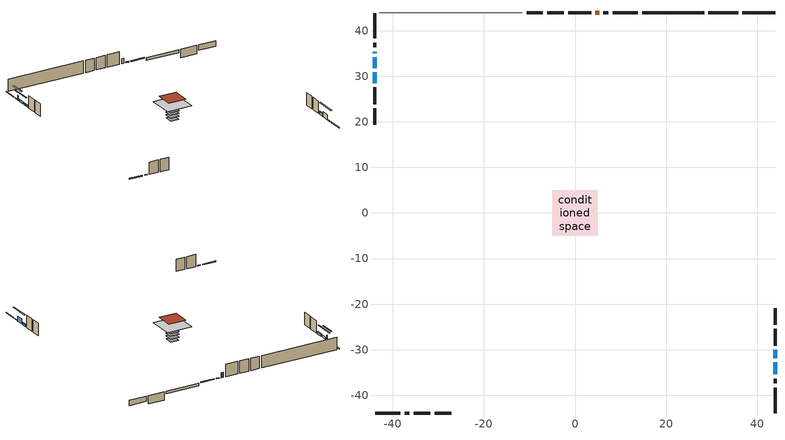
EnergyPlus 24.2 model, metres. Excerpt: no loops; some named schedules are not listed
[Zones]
conditioned space
 floor othersidecoefficients (Floor1 construction): -1.82,-1.82 -1.82,1.82 1.82,1.82 1.82,-1.82 z0.31
 floor adiabatic (Floor2 construction): -1.69,-1.69 -1.69,1.69 1.69,1.69 1.69,-1.69 z0.31
 floor adiabatic (AdiabaticFloorConstruction): -5.01,-5.01 -5.01,5.01 5.01,5.01 5.01,-5.01 z2.75
 floor foundation (Slab1 construction): -1.73,-1.73 -1.73,1.73 1.73,1.73 1.73,-1.73 z-1.83
 floor foundation (Slab1 construction 1): -1.66,-1.66 -1.66,1.66 1.66,1.66 1.66,-1.66 z-3.05
 floor foundation (Slab3 construction): -1.78,-1.61 -1.78,1.61 1.78,1.61 1.78,-1.61 z-0.76
 wall outside (RimJoist1 construction): 13.81,43.88 8.26,43.88 / -43.88,-43.88 -38.33,-43.88 / -43.88,43.88 -43.88,38.33 / 43.88,-43.88 43.88,-38.33 z0.31:0.61
 wall outside (RimJoist2 construction): 7.33,43.88 6.25,43.88 / -37.4,-43.88 -36.32,-43.88 / -43.88,37.4 -43.88,36.32 / 43.88,-37.4 43.88,-36.32 z0.31:0.61
 wall outside (AdiabaticWallConstruction 1): 5.32,43.88 4.46,43.88 z0.31:2.34
 wall outside (AdiabaticWallConstruction): -43.88,35.39 -43.88,35.08 z0.31:2.34; 43.88,-35.39 43.88,-32.74 z0.31:2.29; -43.88,34.15 -43.88,31.76 / 43.88,-31.82 43.88,-30.01 z0.31:1.17; -43.88,30.84 -43.88,28.5 z0.31:0.9
 wall outside (Wall2 construction): -2.42,43.88 -6.09,43.88 / -35.39,-43.88 -31.72,-43.88 / -43.88,27.57 -43.88,23.9 / 43.88,-29.08 43.88,-25.41 z0.31:5.19
 wall outside (Wall3 construction): -7.02,43.88 -10.61,43.88 / -30.79,-43.88 -27.2,-43.88 / -43.88,22.97 -43.88,19.39 / 43.88,-24.48 43.88,-20.9 z0.31:5.19
 wall foundation (FoundationWall1 construction): 43.88,43.88 36.72,43.88 z-1.83:0.3
 wall foundation (FoundationWall2 construction): 35.79,43.88 29.24,43.88 z-3.05:0.3
 wall foundation (FoundationWall3 construction): 28.31,43.88 14.74,43.88 z-0.76:0.31
 wall othersidecoefficients (Wall1 construction): 3.53,43.88 -1.49,43.88 z0.31:5.19
 wall adiabatic (Wall4 construction): -11.54,43.88 -42.95,43.88 z0.31:5.19
 window (WindowConstruction 4): -43.88,35.39 -43.88,35.08 z0.31:2.34
 window (WindowConstruction): 43.88,-35.39 43.88,-32.75 z0.31:2.29
 window (WindowConstruction 1): -43.88,34.15 -43.88,31.77 z0.31:1.17
 window (WindowConstruction 2): 43.88,-31.82 43.88,-30.01 z0.31:1.17
 window (WindowConstruction 3): -43.88,30.84 -43.88,28.5 z0.31:0.9
 door (Door): 5.32,43.88 4.46,43.88 z0.31:2.34
 ceiling adiabatic (AdiabaticFloorConstruction): 5.01,-5.01 5.01,5.01 -5.01,5.01 -5.01,-5.01 z2.75
 roof outside (Roof1 construction): -3.54,3.54 -3.54,-3.54 3.54,-3.54 3.54,3.54 z5.19
shading: -43.88,32.42 -43.88,38.05 -44.29,38.05 -44.29,32.42 z5; 43.88,-30.08 43.88,-38.05 44.29,-38.05 44.29,-30.08 z4.95; -43.88,29.1 -43.88,36.81 -44.29,36.81 -44.29,29.1 z3.83; 43.88,-29.81 43.88,-32.02 44.29,-32.02 44.29,-29.81 z1.37; -43.88,28.3 -43.88,31.04 -44.29,31.04 -44.29,28.3 z1.1
[Building]
Building 1: Terrain=Suburbs
[Site:Location]
Erieau AUT_ON: Latitude {deg}=42.25; Longitude {deg}=-81.9; Time Zone {hr}=-5; Elevation {m}=178; Keep Site Location Information=Yes
[Site:GroundTemperature:Shallow]
5.2292, 3.30147, 3.1471, 4.0619, 7.73432, 11.3896, 14.5586, 16.5661, 16.7366, 15.1039, 12.0157, 8.47254
[Site:WaterMainsTemperature]
Calculation Method=Schedule; Temperature Schedule=mains temperature schedule
[Material] Roughness=Rough; Thermal Absorptance=0.9
Name | Thickness {m} | Conductivity {W/m-K} | Density {kg/m3} | Specific Heat {J/kg-K} | Solar Absorptance | Visible Absorptance
asphalt or fiberglass shingles | 0.00635 | 0.162714 | 1121.4 | 1465.45 | 0.4 | 0.4
concrete 4.0 in. | 0.1016 | 1.803125 | 2242.8 | 837.4 | 0.7 | 0.7
concrete 8.0 in. | 0.2032 | 1.803125 | 2242.8 | 837.4 | 0.7 | 0.7
door material | 0.04445 | 0.053851 | 512.64 | 1214.23 | 0.7 | 0.7
exterior vertical ins | 0.00222645 | 0.029427 | 32.04 | 1214.23 | 0.7 | 0.7
exterior vertical ins 1 | 0.00216305 | 0.029427 | 32.04 | 1214.23 | 0.7 | 0.7
exterior vertical ins 2 | 0.00139922 | 0.029427 | 32.04 | 1214.23 | 0.7 | 0.7
floor covering | 0.0127 | 0.0433444 | 54.468 | 1339.84 | 0.6 | 0.6
floor covering 1 | 0.0127 | 9.015625 | 54.468 | 1339.84 | 0.6 | 0.6
floor rigid ins; wall rigid ins | 0.512978 | 0.029427 | 32.04 | 1214.23 | 0.7 | 0.7
floor stud and cavity | 0.1397 | 0.0798247 | 92.3553 | 1139.71 | 0.7 | 0.7
floor stud and cavity 1 | 0.0889 | 0.621767 | 50.32683 | 1063.81 | 0.7 | 0.7
floor stud and cavity 2 | 0.1397 | 1.75129 | 37.0049 | 1207.88 | 0.7 | 0.7
furniture material conditioned space 1 | 0.1524 | 0.115458 | 640.8 | 1214.23 | 0.6 | 0.6
gypsum board | 0.0127 | 0.160291 | 801 | 837.4 | 0.6 | 0.6
gypsum board 1 | 0.0127 | 0.160291 | 801 | 837.4 | 0.7 | 0.7
osb sheathing 0.5 in. | 0.0127 | 0.115458 | 512.64 | 1214.23 | 0.4 | 0.4
osb sheathing 0.5 in. 1 | 0.0127 | 0.115458 | 512.64 | 1214.23 | 0.7 | 0.7
osb sheathing 0.75 in. | 0.01905 | 0.115458 | 512.64 | 1214.23 | 0.7 | 0.7
osb sheathing 2.0 in. | 0.0508 | 0.115458 | 512.64 | 1214.23 | 0.7 | 0.7
rim joist stud and cavity | 0.0508 | 0.0451784 | 125.044 | 1163.47 | 0.6 | 0.6
rim joist stud and cavity 1 | 0.0508 | 0.103237 | 50.32683 | 1063.81 | 0.6 | 0.6
roof stud and cavity | 0.2032 | 0.165582 | 78.34581 | 1123.46 | 0.7 | 0.7
wall stud and cavity | 0.1397 | 0.0938311 | 139.0536 | 1170.24 | 0.7 | 0.7
wall stud and cavity 1 | 0.1397 | 0.0944506 | 139.0536 | 1170.24 | 0.7 | 0.7
wall stud and cavity 2 | 0.1397 | 0.0845334 | 139.0536 | 1170.24 | 0.7 | 0.7
wall stud and cavity 3 | 0.0889 | 0.380278 | 52.3479 | 1209.89 | 0.7 | 0.7
wall stud and cavity 4 | 0.0889 | 0.391764 | 83.0341 | 1211.67 | 0.7 | 0.7
wood siding | 0.0254 | 0.102417 | 544.68 | 1172.36 | 0.4 | 0.4
wood siding 1; wood siding 2; wood siding 3 | 0.0254 | 0.102417 | 544.68 | 1172.36 | 0.7 | 0.7
[WindowMaterial:SimpleGlazingSystem]
Name | U-Factor {W/m2-K} | Solar Heat Gain Coefficient
WindowMaterial | 2.95029 | 0.62
WindowMaterial 1 | 3.000823 | 0.53
WindowMaterial 2 | 2.97187 | 0.57
WindowMaterial 3 | 3.023535 | 0.49
WindowMaterial 4 | 3.06271 | 0.54
[Construction]
AdiabaticFloorConstruction: floor stud and cavity 2, floor rigid ins, osb sheathing 0.75 in., floor covering
AdiabaticWallConstruction: wood siding 2, wall rigid ins, wall stud and cavity 3, gypsum board
AdiabaticWallConstruction 1: wood siding 3, wall rigid ins, wall stud and cavity 3, gypsum board
Door: door material
Floor1 construction: floor stud and cavity, osb sheathing 0.75 in., floor covering
Floor2 construction: floor stud and cavity 1, floor covering 1
FoundationWall1 construction; FoundationWall3 construction: concrete 8.0 in., gypsum board 1
FoundationWall2 construction: concrete 8.0 in.
furniture construction conditioned space 1: furniture material conditioned space 1
PartitionWallConstruction: gypsum board, wall stud and cavity 4, gypsum board
RimJoist1 construction: wood siding 1, osb sheathing 2.0 in., rim joist stud and cavity
RimJoist2 construction: wood siding 1, rim joist stud and cavity 1
Roof1 construction: asphalt or fiberglass shingles, osb sheathing 0.75 in., roof stud and cavity, gypsum board
Slab1 construction; Slab1 construction 1; Slab3 construction: concrete 4.0 in.
Wall1 construction: osb sheathing 0.5 in., wall stud and cavity, gypsum board
Wall2 construction: wood siding, osb sheathing 0.5 in. 1, wall stud and cavity, gypsum board
Wall3 construction: wood siding, osb sheathing 0.5 in. 1, wall stud and cavity 1, gypsum board
Wall4 construction: osb sheathing 0.5 in., wall stud and cavity 2, gypsum board
WindowConstruction: WindowMaterial
WindowConstruction 1: WindowMaterial 1
WindowConstruction 2: WindowMaterial 2
WindowConstruction 3: WindowMaterial 3
WindowConstruction 4: WindowMaterial 4
[Zone]
conditioned space: Multiplier=1; Volume {m3}=394.5; Part of Total Floor Area=Yes
[Space]
conditioned space 1: Zone=conditioned space; Volume {m3}=394.5
[SurfaceProperty:OtherSideCoefficients]
other non-freezing space: Combined Convective/Radiative Film Coefficient {W/m2-K}=8.35; Constant Temperature Coefficient=1; External Dry-Bulb Temperature Coefficient=0; Ground Temperature Coefficient=0; Wind Speed Coefficient=0; Zone Air Temperature Coefficient=0; Constant Temperature Schedule=other non-freezing space; Previous Other Side Temperature Coefficient=0
[SurfaceProperty:ExposedFoundationPerimeter] Exposed Perimeter Calculation Method=TotalExposedPerimeter
Name | Total Exposed Perimeter {m}
Slab1 | 7.16301
Slab1 1 | 6.55299
Slab3 | 13.564
[InternalMass] Zone or ZoneList=conditioned space; Space or SpaceList=conditioned space 1
Name | Construction | Surface Area {m2}
furniture mass conditioned space 1 | furniture construction conditioned space 1 | 63.8163
partition wall mass | PartitionWallConstruction | 148.071
[Lights]
interior lighting: Zone or ZoneList or Space or SpaceList=conditioned space 1; Schedule=interior lighting schedule; Design Level Calculation Method=LightingLevel; Lighting Level {W}=343.2; Return Air Fraction=0; Fraction Radiant=0.6; Fraction Visible=0.2; Fraction Replaceable=1
[People]
occupants: Zone or ZoneList or Space or SpaceList=conditioned space 1; Number of People Schedule=occupants schedule; Number of People Calculation Method=People; Number of People=3; Fraction Radiant=0.314171; Sensible Heat Fraction=0.56303; Activity Level Schedule=occupants activity schedule; Carbon Dioxide Generation Rate {m3/s-W}=0; Enable ASHRAE 55 Comfort Warnings=No; Mean Radiant Temperature Calculation Type=EnclosureAveraged
[ElectricEquipment] Zone or ZoneList or Space or SpaceList=conditioned space 1; Design Level Calculation Method=EquipmentLevel
Name | Schedule | Design Level {W} | Fraction Latent | Fraction Radiant | Fraction Lost
clothes dryer | clothes dryer schedule | 140.772 | 0.015 | 0.081 | 0.85
clothes washer | clothes washer schedule | 32.1985 | 0.03 | 0.162 | 0.7
cooking range | cooking range schedule | 208.969 | 0.08 | 0.432 | 0.2
dishwasher | dishwasher schedule | 66.8632 | 0.3 | 0.18 | 0.4
fridge | fridge schedule | 72.9452 | 0 | 0.6 | 0
mech vent bath fan 0 | mech vent bath fan 0 schedule | 50.2 | 0 | 0 | 1
mech vent bath fan 1 | mech vent bath fan 1 schedule | 50.2 | 0 | 0 | 1
mech vent house fan | mech vent house fan schedule | 0 | 0 | 0 | 1
mech vent house fan cfis | mech vent house fan cfis schedule | 0 | 0 | 0 | 0
mech vent range fan 0 | mech vent range fan 0 schedule | 57 | 0 | 0 | 1
misc plug loads | misc plug loads schedule | 494.7 | 0.045 | 0.513 | 0.1
whole house fan | Always On Discrete | 0 | 0 | 0 | 1
[OtherEquipment] Zone or ZoneList or Space or SpaceList=conditioned space 1; Design Level Calculation Method=EquipmentLevel
Name | Fuel Type | Schedule | Design Level {W} | Fraction Latent | Fraction Radiant | Fraction Lost
clothes dryer 1 | Electricity | clothes dryer schedule | 0 | 0.015 | 0.081 | 0.85
cooking range 1 | Electricity | cooking range schedule | 0 | 0.08 | 0.432 | 0.2
general water use latent | None | general water use schedule | 59.3978 | 1 | 0 | 0
general water use sensible | None | general water use schedule | -58.539 | 0 | 0.6 | 0
mech vent house fan latent load | None | Always On Discrete | 0 | 1 | 0 | 0
mech vent house fan sensible load | None | Always On Discrete | 0 | 0 | 0 | 0
water heater energy adjustment1 | NaturalGas | Always On Discrete | 0.01 | 0 | 0 | 1
[ZoneInfiltration:DesignFlowRate] Zone or ZoneList or Space or SpaceList=conditioned space 1; Schedule=Always On Discrete; Design Flow Rate Calculation Method=Flow/Zone; Design Flow Rate {m3/s}=0
infil flow; natural vent flow; whole house fan flow
[Foundation:Kiva] Initial Indoor Air Temperature {C}=18; Wall Depth Below Slab {m}=0.2032; Custom Block Z Position 1 {m}=0
Name | Wall Height Above Grade {m} | Custom Block Material Name 1 | Custom Block Depth 1 {m} | Custom Block X Position 1 {m}
Foundation Kiva 1 | 0.300015 | exterior vertical ins | 2.13 | 0.2159
Foundation Kiva 2 | 0.299984 | exterior vertical ins 1 | 3.35 | 0.2032
Foundation Kiva 3 | 0.310012 | exterior vertical ins 2 | 1.07 | 0.2159
[Foundation:Kiva:Settings]
Soil Conductivity {W/m-K}=0.849921; Soil Density {kg/m3}=1842.3; Soil Specific Heat {J/kg-K}=418.7; Ground Solar Absorptivity=0.9; Ground Thermal Absorptivity=0.9; Ground Surface Roughness {m}=0.03; Far-Field Width {m}=40; Deep-Ground Boundary Condition=ZeroFlux; Deep-Ground Depth {m}=40; Minimum Cell Dimension {m}=0.2; Maximum Cell Growth Coefficient=3; Simulation Timestep=Timestep
[Exterior:Lights]
exterior lighting: Schedule=exterior lighting schedule; Design Level {W}=75.6
[Schedule:Constant]
Name | Hourly Value
other non-freezing space; fridge schedule | 0
occupants activity schedule | 117.228
mech vent house fan schedule; mech vent house fan cfis schedule; Always On Discrete | 1
[Schedule:Week:Daily]
interior lighting schedule Week Rule - Jan1-Jan27: interior lighting schedule day, interior lighting schedule day, interior lighting schedule day, interior lighting schedule day, interior lighting schedule day, interior lighting schedule day, interior lighting schedule day, interior lighting schedule default day, interior lighting schedule default day, interior lighting schedule default day, interior lighting schedule default day, interior lighting schedule default day
interior lighting schedule Week Rule - Jan28-Feb3: interior lighting schedule day, interior lighting schedule day, interior lighting schedule day, interior lighting schedule day, interior lighting schedule day 1, interior lighting schedule day 1, interior lighting schedule day 1, interior lighting schedule default day, interior lighting schedule default day, interior lighting schedule default day, interior lighting schedule default day, interior lighting schedule default day
interior lighting schedule Week Rule - Feb4-Feb24: interior lighting schedule day 1, interior lighting schedule day 1, interior lighting schedule day 1, interior lighting schedule day 1, interior lighting schedule day 1, interior lighting schedule day 1, interior lighting schedule day 1, interior lighting schedule default day, interior lighting schedule default day, interior lighting schedule default day, interior lighting schedule default day, interior lighting schedule default day
interior lighting schedule Week Rule - Feb25-Mar3: interior lighting schedule day 1, interior lighting schedule day 1, interior lighting schedule day 1, interior lighting schedule day 1, interior lighting schedule day 2, interior lighting schedule day 2, interior lighting schedule day 2, interior lighting schedule default day, interior lighting schedule default day, interior lighting schedule default day, interior lighting schedule default day, interior lighting schedule default day
interior lighting schedule Week Rule - Mar4-Mar31: interior lighting schedule day 2, interior lighting schedule day 2, interior lighting schedule day 2, interior lighting schedule day 2, interior lighting schedule day 2, interior lighting schedule day 2, interior lighting schedule day 2, interior lighting schedule default day, interior lighting schedule default day, interior lighting schedule default day, interior lighting schedule default day, interior lighting schedule default day
interior lighting schedule Week Rule - Apr1-Apr28: interior lighting schedule day 3, interior lighting schedule day 3, interior lighting schedule day 3, interior lighting schedule day 3, interior lighting schedule day 3, interior lighting schedule day 3, interior lighting schedule day 3, interior lighting schedule default day, interior lighting schedule default day, interior lighting schedule default day, interior lighting schedule default day, interior lighting schedule default day
interior lighting schedule Week Rule - Apr29-May5: interior lighting schedule day 3, interior lighting schedule day 3, interior lighting schedule day 4, interior lighting schedule day 4, interior lighting schedule day 4, interior lighting schedule day 4, interior lighting schedule day 4, interior lighting schedule default day, interior lighting schedule default day, interior lighting schedule default day, interior lighting schedule default day, interior lighting schedule default day
interior lighting schedule Week Rule - May6-May26: interior lighting schedule day 4, interior lighting schedule day 4, interior lighting schedule day 4, interior lighting schedule day 4, interior lighting schedule day 4, interior lighting schedule day 4, interior lighting schedule day 4, interior lighting schedule default day, interior lighting schedule default day, interior lighting schedule default day, interior lighting schedule default day, interior lighting schedule default day
interior lighting schedule Week Rule - May27-Jun2: interior lighting schedule day 4, interior lighting schedule day 4, interior lighting schedule day 4, interior lighting schedule day 4, interior lighting schedule day 4, interior lighting schedule day 5, interior lighting schedule day 5, interior lighting schedule default day, interior lighting schedule default day, interior lighting schedule default day, interior lighting schedule default day, interior lighting schedule default day
interior lighting schedule Week Rule - Jun3-Jun30: interior lighting schedule day 5, interior lighting schedule day 5, interior lighting schedule day 5, interior lighting schedule day 5, interior lighting schedule day 5, interior lighting schedule day 5, interior lighting schedule day 5, interior lighting schedule default day, interior lighting schedule default day, interior lighting schedule default day, interior lighting schedule default day, interior lighting schedule default day
interior lighting schedule Week Rule - Jul1-Jul28: interior lighting schedule day 6, interior lighting schedule day 6, interior lighting schedule day 6, interior lighting schedule day 6, interior lighting schedule day 6, interior lighting schedule day 6, interior lighting schedule day 6, interior lighting schedule default day, interior lighting schedule default day, interior lighting schedule default day, interior lighting schedule default day, interior lighting schedule default day
interior lighting schedule Week Rule - Jul29-Aug4: interior lighting schedule day 6, interior lighting schedule day 6, interior lighting schedule day 6, interior lighting schedule day 7, interior lighting schedule day 7, interior lighting schedule day 7, interior lighting schedule day 7, interior lighting schedule default day, interior lighting schedule default day, interior lighting schedule default day, interior lighting schedule default day, interior lighting schedule default day
interior lighting schedule Week Rule - Aug5-Aug25: interior lighting schedule day 7, interior lighting schedule day 7, interior lighting schedule day 7, interior lighting schedule day 7, interior lighting schedule day 7, interior lighting schedule day 7, interior lighting schedule day 7, interior lighting schedule default day, interior lighting schedule default day, interior lighting schedule default day, interior lighting schedule default day, interior lighting schedule default day
interior lighting schedule Week Rule - Aug26-Sep1: interior lighting schedule day 7, interior lighting schedule day 7, interior lighting schedule day 7, interior lighting schedule day 7, interior lighting schedule day 7, interior lighting schedule day 7, interior lighting schedule day 8, interior lighting schedule default day, interior lighting schedule default day, interior lighting schedule default day, interior lighting schedule default day, interior lighting schedule default day
interior lighting schedule Week Rule - Sep2-Sep29: interior lighting schedule day 8, interior lighting schedule day 8, interior lighting schedule day 8, interior lighting schedule day 8, interior lighting schedule day 8, interior lighting schedule day 8, interior lighting schedule day 8, interior lighting schedule default day, interior lighting schedule default day, interior lighting schedule default day, interior lighting schedule default day, interior lighting schedule default day
interior lighting schedule Week Rule - Sep30-Oct6: interior lighting schedule day 8, interior lighting schedule day 9, interior lighting schedule day 9, interior lighting schedule day 9, interior lighting schedule day 9, interior lighting schedule day 9, interior lighting schedule day 9, interior lighting schedule default day, interior lighting schedule default day, interior lighting schedule default day, interior lighting schedule default day, interior lighting schedule default day
interior lighting schedule Week Rule - Oct7-Oct27: interior lighting schedule day 9, interior lighting schedule day 9, interior lighting schedule day 9, interior lighting schedule day 9, interior lighting schedule day 9, interior lighting schedule day 9, interior lighting schedule day 9, interior lighting schedule default day, interior lighting schedule default day, interior lighting schedule default day, interior lighting schedule default day, interior lighting schedule default day
interior lighting schedule Week Rule - Oct28-Nov3: interior lighting schedule day 9, interior lighting schedule day 9, interior lighting schedule day 9, interior lighting schedule day 9, interior lighting schedule day 10, interior lighting schedule day 10, interior lighting schedule day 10, interior lighting schedule default day, interior lighting schedule default day, interior lighting schedule default day, interior lighting schedule default day, interior lighting schedule default day
interior lighting schedule Week Rule - Nov4-Nov24: interior lighting schedule day 10, interior lighting schedule day 10, interior lighting schedule day 10, interior lighting schedule day 10, interior lighting schedule day 10, interior lighting schedule day 10, interior lighting schedule day 10, interior lighting schedule default day, interior lighting schedule default day, interior lighting schedule default day, interior lighting schedule default day, interior lighting schedule default day
interior lighting schedule Week Rule - Nov25-Dec1: interior lighting schedule day 10, interior lighting schedule day 10, interior lighting schedule day 10, interior lighting schedule day 10, interior lighting schedule day 10, interior lighting schedule day 10, interior lighting schedule day 11, interior lighting schedule default day, interior lighting schedule default day, interior lighting schedule default day, interior lighting schedule default day, interior lighting schedule default day
interior lighting schedule Week Rule - Dec2-Dec31: interior lighting schedule day 11, interior lighting schedule day 11, interior lighting schedule day 11, interior lighting schedule day 11, interior lighting schedule day 11, interior lighting schedule day 11, interior lighting schedule day 11, interior lighting schedule default day, interior lighting schedule default day, interior lighting schedule default day, interior lighting schedule default day, interior lighting schedule default day
occupants schedule Week Rule - Jan1-Dec31: occupants schedule day, occupants schedule day, occupants schedule day, occupants schedule day, occupants schedule day, occupants schedule day, occupants schedule day, occupants schedule default day, occupants schedule default day, occupants schedule default day, occupants schedule default day, occupants schedule default day
clothes dryer schedule Week Rule - Jan1-Dec31: clothes dryer schedule day, clothes dryer schedule day, clothes dryer schedule day, clothes dryer schedule day, clothes dryer schedule day, clothes dryer schedule day, clothes dryer schedule day, clothes dryer schedule default day, clothes dryer schedule default day, clothes dryer schedule default day, clothes dryer schedule default day, clothes dryer schedule default day
clothes washer schedule Week Rule - Jan1-Dec31: clothes washer schedule day, clothes washer schedule day, clothes washer schedule day, clothes washer schedule day, clothes washer schedule day, clothes washer schedule day, clothes washer schedule day, clothes washer schedule default day, clothes washer schedule default day, clothes washer schedule default day, clothes washer schedule default day, clothes washer schedule default day
cooking range schedule Week Rule - Jan1-Dec31: cooking range schedule day, cooking range schedule day, cooking range schedule day, cooking range schedule day, cooking range schedule day, cooking range schedule day, cooking range schedule day, cooking range schedule default day, cooking range schedule default day, cooking range schedule default day, cooking range schedule default day, cooking range schedule default day
dishwasher schedule Week Rule - Jan1-Dec31: dishwasher schedule day, dishwasher schedule day, dishwasher schedule day, dishwasher schedule day, dishwasher schedule day, dishwasher schedule day, dishwasher schedule day, dishwasher schedule default day, dishwasher schedule default day, dishwasher schedule default day, dishwasher schedule default day, dishwasher schedule default day
mech vent bath fan 0 schedule Week Rule - Jan1-Dec31: mech vent bath fan 0 schedule day, mech vent bath fan 0 schedule day, mech vent bath fan 0 schedule day, mech vent bath fan 0 schedule day, mech vent bath fan 0 schedule day, mech vent bath fan 0 schedule day, mech vent bath fan 0 schedule day, mech vent bath fan 0 schedule default day, mech vent bath fan 0 schedule default day, mech vent bath fan 0 schedule default day, mech vent bath fan 0 schedule default day, mech vent bath fan 0 schedule default day
mech vent bath fan 1 schedule Week Rule - Jan1-Dec31: mech vent bath fan 1 schedule day, mech vent bath fan 1 schedule day, mech vent bath fan 1 schedule day, mech vent bath fan 1 schedule day, mech vent bath fan 1 schedule day, mech vent bath fan 1 schedule day, mech vent bath fan 1 schedule day, mech vent bath fan 1 schedule default day, mech vent bath fan 1 schedule default day, mech vent bath fan 1 schedule default day, mech vent bath fan 1 schedule default day, mech vent bath fan 1 schedule default day
mech vent range fan 0 schedule Week Rule - Jan1-Dec31: mech vent range fan 0 schedule day, mech vent range fan 0 schedule day, mech vent range fan 0 schedule day, mech vent range fan 0 schedule day, mech vent range fan 0 schedule day, mech vent range fan 0 schedule day, mech vent range fan 0 schedule day, mech vent range fan 0 schedule default day, mech vent range fan 0 schedule default day, mech vent range fan 0 schedule default day, mech vent range fan 0 schedule default day, mech vent range fan 0 schedule default day
misc plug loads schedule Week Rule - Jan1-Dec31: misc plug loads schedule day, misc plug loads schedule day, misc plug loads schedule day, misc plug loads schedule day, misc plug loads schedule day, misc plug loads schedule day, misc plug loads schedule day, misc plug loads schedule default day, misc plug loads schedule default day, misc plug loads schedule default day, misc plug loads schedule default day, misc plug loads schedule default day
general water use schedule Week Rule - Jan1-Dec31: general water use schedule day, general water use schedule day, general water use schedule day, general water use schedule day, general water use schedule day, general water use schedule day, general water use schedule day, general water use schedule default day, general water use schedule default day, general water use schedule default day, general water use schedule default day, general water use schedule default day
exterior lighting schedule Week Rule - Jan1-Jan27: exterior lighting schedule day, exterior lighting schedule day, exterior lighting schedule day, exterior lighting schedule day, exterior lighting schedule day, exterior lighting schedule day, exterior lighting schedule day, exterior lighting schedule default day, exterior lighting schedule default day, exterior lighting schedule default day, exterior lighting schedule default day, exterior lighting schedule default day
exterior lighting schedule Week Rule - Jan28-Feb3: exterior lighting schedule day, exterior lighting schedule day, exterior lighting schedule day, exterior lighting schedule day, exterior lighting schedule day 1, exterior lighting schedule day 1, exterior lighting schedule day 1, exterior lighting schedule default day, exterior lighting schedule default day, exterior lighting schedule default day, exterior lighting schedule default day, exterior lighting schedule default day
exterior lighting schedule Week Rule - Feb4-Feb24: exterior lighting schedule day 1, exterior lighting schedule day 1, exterior lighting schedule day 1, exterior lighting schedule day 1, exterior lighting schedule day 1, exterior lighting schedule day 1, exterior lighting schedule day 1, exterior lighting schedule default day, exterior lighting schedule default day, exterior lighting schedule default day, exterior lighting schedule default day, exterior lighting schedule default day
exterior lighting schedule Week Rule - Feb25-Mar3: exterior lighting schedule day 1, exterior lighting schedule day 1, exterior lighting schedule day 1, exterior lighting schedule day 1, exterior lighting schedule day 2, exterior lighting schedule day 2, exterior lighting schedule day 2, exterior lighting schedule default day, exterior lighting schedule default day, exterior lighting schedule default day, exterior lighting schedule default day, exterior lighting schedule default day
exterior lighting schedule Week Rule - Mar4-Mar31: exterior lighting schedule day 2, exterior lighting schedule day 2, exterior lighting schedule day 2, exterior lighting schedule day 2, exterior lighting schedule day 2, exterior lighting schedule day 2, exterior lighting schedule day 2, exterior lighting schedule default day, exterior lighting schedule default day, exterior lighting schedule default day, exterior lighting schedule default day, exterior lighting schedule default day
exterior lighting schedule Week Rule - Apr1-Apr28: exterior lighting schedule day 3, exterior lighting schedule day 3, exterior lighting schedule day 3, exterior lighting schedule day 3, exterior lighting schedule day 3, exterior lighting schedule day 3, exterior lighting schedule day 3, exterior lighting schedule default day, exterior lighting schedule default day, exterior lighting schedule default day, exterior lighting schedule default day, exterior lighting schedule default day
exterior lighting schedule Week Rule - Apr29-May5: exterior lighting schedule day 3, exterior lighting schedule day 3, exterior lighting schedule day 4, exterior lighting schedule day 4, exterior lighting schedule day 4, exterior lighting schedule day 4, exterior lighting schedule day 4, exterior lighting schedule default day, exterior lighting schedule default day, exterior lighting schedule default day, exterior lighting schedule default day, exterior lighting schedule default day
exterior lighting schedule Week Rule - May6-May26: exterior lighting schedule day 4, exterior lighting schedule day 4, exterior lighting schedule day 4, exterior lighting schedule day 4, exterior lighting schedule day 4, exterior lighting schedule day 4, exterior lighting schedule day 4, exterior lighting schedule default day, exterior lighting schedule default day, exterior lighting schedule default day, exterior lighting schedule default day, exterior lighting schedule default day
exterior lighting schedule Week Rule - May27-Jun2: exterior lighting schedule day 4, exterior lighting schedule day 4, exterior lighting schedule day 4, exterior lighting schedule day 4, exterior lighting schedule day 4, exterior lighting schedule day 5, exterior lighting schedule day 5, exterior lighting schedule default day, exterior lighting schedule default day, exterior lighting schedule default day, exterior lighting schedule default day, exterior lighting schedule default day
exterior lighting schedule Week Rule - Jun3-Jun30: exterior lighting schedule day 5, exterior lighting schedule day 5, exterior lighting schedule day 5, exterior lighting schedule day 5, exterior lighting schedule day 5, exterior lighting schedule day 5, exterior lighting schedule day 5, exterior lighting schedule default day, exterior lighting schedule default day, exterior lighting schedule default day, exterior lighting schedule default day, exterior lighting schedule default day
exterior lighting schedule Week Rule - Jul1-Jul28: exterior lighting schedule day 6, exterior lighting schedule day 6, exterior lighting schedule day 6, exterior lighting schedule day 6, exterior lighting schedule day 6, exterior lighting schedule day 6, exterior lighting schedule day 6, exterior lighting schedule default day, exterior lighting schedule default day, exterior lighting schedule default day, exterior lighting schedule default day, exterior lighting schedule default day
exterior lighting schedule Week Rule - Jul29-Aug4: exterior lighting schedule day 6, exterior lighting schedule day 6, exterior lighting schedule day 6, exterior lighting schedule day 7, exterior lighting schedule day 7, exterior lighting schedule day 7, exterior lighting schedule day 7, exterior lighting schedule default day, exterior lighting schedule default day, exterior lighting schedule default day, exterior lighting schedule default day, exterior lighting schedule default day
exterior lighting schedule Week Rule - Aug5-Aug25: exterior lighting schedule day 7, exterior lighting schedule day 7, exterior lighting schedule day 7, exterior lighting schedule day 7, exterior lighting schedule day 7, exterior lighting schedule day 7, exterior lighting schedule day 7, exterior lighting schedule default day, exterior lighting schedule default day, exterior lighting schedule default day, exterior lighting schedule default day, exterior lighting schedule default day
exterior lighting schedule Week Rule - Aug26-Sep1: exterior lighting schedule day 7, exterior lighting schedule day 7, exterior lighting schedule day 7, exterior lighting schedule day 7, exterior lighting schedule day 7, exterior lighting schedule day 7, exterior lighting schedule day 8, exterior lighting schedule default day, exterior lighting schedule default day, exterior lighting schedule default day, exterior lighting schedule default day, exterior lighting schedule default day
exterior lighting schedule Week Rule - Sep2-Sep29: exterior lighting schedule day 8, exterior lighting schedule day 8, exterior lighting schedule day 8, exterior lighting schedule day 8, exterior lighting schedule day 8, exterior lighting schedule day 8, exterior lighting schedule day 8, exterior lighting schedule default day, exterior lighting schedule default day, exterior lighting schedule default day, exterior lighting schedule default day, exterior lighting schedule default day
exterior lighting schedule Week Rule - Sep30-Oct6: exterior lighting schedule day 8, exterior lighting schedule day 9, exterior lighting schedule day 9, exterior lighting schedule day 9, exterior lighting schedule day 9, exterior lighting schedule day 9, exterior lighting schedule day 9, exterior lighting schedule default day, exterior lighting schedule default day, exterior lighting schedule default day, exterior lighting schedule default day, exterior lighting schedule default day
exterior lighting schedule Week Rule - Oct7-Oct27: exterior lighting schedule day 9, exterior lighting schedule day 9, exterior lighting schedule day 9, exterior lighting schedule day 9, exterior lighting schedule day 9, exterior lighting schedule day 9, exterior lighting schedule day 9, exterior lighting schedule default day, exterior lighting schedule default day, exterior lighting schedule default day, exterior lighting schedule default day, exterior lighting schedule default day
exterior lighting schedule Week Rule - Oct28-Nov3: exterior lighting schedule day 9, exterior lighting schedule day 9, exterior lighting schedule day 9, exterior lighting schedule day 9, exterior lighting schedule day 10, exterior lighting schedule day 10, exterior lighting schedule day 10, exterior lighting schedule default day, exterior lighting schedule default day, exterior lighting schedule default day, exterior lighting schedule default day, exterior lighting schedule default day
exterior lighting schedule Week Rule - Nov4-Nov24: exterior lighting schedule day 10, exterior lighting schedule day 10, exterior lighting schedule day 10, exterior lighting schedule day 10, exterior lighting schedule day 10, exterior lighting schedule day 10, exterior lighting schedule day 10, exterior lighting schedule default day, exterior lighting schedule default day, exterior lighting schedule default day, exterior lighting schedule default day, exterior lighting schedule default day
[Schedule:Year]
interior lighting schedule: interior lighting schedule Week Rule - Jan1-Jan27, 1, 1, 1, 27, interior lighting schedule Week Rule - Jan28-Feb3, 1, 28, 2, 3, interior lighting schedule Week Rule - Feb4-Feb24, 2, 4, 2, 24, interior lighting schedule Week Rule - Feb25-Mar3, 2, 25, 3, 3, interior lighting schedule Week Rule - Mar4-Mar31, 3, 4, 3, 31, interior lighting schedule Week Rule - Apr1-Apr28, 4, 1, 4, 28, interior lighting schedule Week Rule - Apr29-May5, 4, 29, 5, 5, interior lighting schedule Week Rule - May6-May26, 5, 6, 5, 26, interior lighting schedule Week Rule - May27-Jun2, 5, 27, 6, 2, interior lighting schedule Week Rule - Jun3-Jun30, 6, 3, 6, 30, interior lighting schedule Week Rule - Jul1-Jul28, 7, 1, 7, 28, interior lighting schedule Week Rule - Jul29-Aug4, 7, 29, 8, 4, interior lighting schedule Week Rule - Aug5-Aug25, 8, 5, 8, 25, interior lighting schedule Week Rule - Aug26-Sep1, 8, 26, 9, 1, interior lighting schedule Week Rule - Sep2-Sep29, 9, 2, 9, 29, interior lighting schedule Week Rule - Sep30-Oct6, 9, 30, 10, 6, interior lighting schedule Week Rule - Oct7-Oct27, 10, 7, 10, 27, interior lighting schedule Week Rule - Oct28-Nov3, 10, 28, 11, 3, interior lighting schedule Week Rule - Nov4-Nov24, 11, 4, 11, 24, interior lighting schedule Week Rule - Nov25-Dec1, 11, 25, 12, 1, interior lighting schedule Week Rule - Dec2-Dec31, 12, 2, 12, 31
occupants schedule: occupants schedule Week Rule - Jan1-Dec31, 1, 1, 12, 31
clothes dryer schedule: clothes dryer schedule Week Rule - Jan1-Dec31, 1, 1, 12, 31
clothes washer schedule: clothes washer schedule Week Rule - Jan1-Dec31, 1, 1, 12, 31
cooking range schedule: cooking range schedule Week Rule - Jan1-Dec31, 1, 1, 12, 31
dishwasher schedule: dishwasher schedule Week Rule - Jan1-Dec31, 1, 1, 12, 31
mech vent bath fan 0 schedule: mech vent bath fan 0 schedule Week Rule - Jan1-Dec31, 1, 1, 12, 31
mech vent bath fan 1 schedule: mech vent bath fan 1 schedule Week Rule - Jan1-Dec31, 1, 1, 12, 31
mech vent range fan 0 schedule: mech vent range fan 0 schedule Week Rule - Jan1-Dec31, 1, 1, 12, 31
misc plug loads schedule: misc plug loads schedule Week Rule - Jan1-Dec31, 1, 1, 12, 31
general water use schedule: general water use schedule Week Rule - Jan1-Dec31, 1, 1, 12, 31
exterior lighting schedule: exterior lighting schedule Week Rule - Jan1-Jan27, 1, 1, 1, 27, exterior lighting schedule Week Rule - Jan28-Feb3, 1, 28, 2, 3, exterior lighting schedule Week Rule - Feb4-Feb24, 2, 4, 2, 24, exterior lighting schedule Week Rule - Feb25-Mar3, 2, 25, 3, 3, exterior lighting schedule Week Rule - Mar4-Mar31, 3, 4, 3, 31, exterior lighting schedule Week Rule - Apr1-Apr28, 4, 1, 4, 28, exterior lighting schedule Week Rule - Apr29-May5, 4, 29, 5, 5, exterior lighting schedule Week Rule - May6-May26, 5, 6, 5, 26, exterior lighting schedule Week Rule - May27-Jun2, 5, 27, 6, 2, exterior lighting schedule Week Rule - Jun3-Jun30, 6, 3, 6, 30, exterior lighting schedule Week Rule - Jul1-Jul28, 7, 1, 7, 28, exterior lighting schedule Week Rule - Jul29-Aug4, 7, 29, 8, 4, exterior lighting schedule Week Rule - Aug5-Aug25, 8, 5, 8, 25, exterior lighting schedule Week Rule - Aug26-Sep1, 8, 26, 9, 1, exterior lighting schedule Week Rule - Sep2-Sep29, 9, 2, 9, 29, exterior lighting schedule Week Rule - Sep30-Oct6, 9, 30, 10, 6, exterior lighting schedule Week Rule - Oct7-Oct27, 10, 7, 10, 27, exterior lighting schedule Week Rule - Oct28-Nov3, 10, 28, 11, 3, exterior lighting schedule Week Rule - Nov4-Nov24, 11, 4, 11, 24, exterior lighting schedule Week Rule - Nov25-Dec1, 11, 25, 12, 1, exterior lighting schedule Week Rule - Dec2-Dec31, 12, 2, 12, 31
[Schedule:Compact]
mains temperature schedule: Through: 01/01, For: AllDays, Until: 24:00, 8.89333, Through: 01/02, For: AllDays, Until: 24:00, 8.82722, Through: 01/03, For: AllDays, Until: 24:00, 8.76167, Through: 01/04, For: AllDays, Until: 24:00, 8.69778, Through: 01/05, For: AllDays, Until: 24:00, 8.635, Through: 01/06, For: AllDays, Until: 24:00, 8.57333, Through: 01/07, For: AllDays, Until: 24:00, 8.51333, Through: 01/08, For: AllDays, Until: 24:00, 8.455, Through: 01/09, For: AllDays, Until: 24:00, 8.39778, Through: 01/10, For: AllDays, Until: 24:00, 8.34167, Through: 01/11, For: AllDays, Until: 24:00, 8.28722, Through: 01/12, For: AllDays, Until: 24:00, 8.23444, Through: 01/13, For: AllDays, Until: 24:00, 8.18278, Through: 01/14, For: AllDays, Until: 24:00, 8.13222, Through: 01/15, For: AllDays, Until: 24:00, 8.08389, Through: 01/16, For: AllDays, Until: 24:00, 8.03667, Through: 01/17, For: AllDays, Until: 24:00, 7.99111, Through: 01/18, For: AllDays, Until: 24:00, 7.94667, Through: 01/19, For: AllDays, Until: 24:00, 7.90389, Through: 01/20, For: AllDays, Until: 24:00, 7.86278, Through: 01/21, For: AllDays, Until: 24:00, 7.82333, Through: 01/22, For: AllDays, Until: 24:00, 7.78556, Through: 01/23, For: AllDays, Until: 24:00, 7.74889, Through: 01/24, For: AllDays, Until: 24:00, 7.71444, Through: 01/25, For: AllDays, Until: 24:00, 7.68111, Through: 01/26, For: AllDays, Until: 24:00, 7.64944, Through: 01/27, For: AllDays, Until: 24:00, 7.61944, Through: 01/28, For: AllDays, Until: 24:00, 7.59111, Through: 01/29, For: AllDays, Until: 24:00, 7.56444, Through: 01/30, For: AllDays, Until: 24:00, 7.53944, Through: 01/31, For: AllDays, Until: 24:00, 7.51611, Through: 02/01, For: AllDays, Until: 24:00, 7.49444, Through: 02/02, For: AllDays, Until: 24:00, 7.47389, Through: 02/03, For: AllDays, Until: 24:00, 7.45556, Through: 02/04, For: AllDays, Until: 24:00, 7.43889, Through: 02/05, For: AllDays, Until: 24:00, 7.42389, Through: 02/06, For: AllDays, Until: 24:00, 7.41056, Through: 02/07, For: AllDays, Until: 24:00, 7.39889, Through: 02/08, For: AllDays, Until: 24:00, 7.38833, Through: 02/09, For: AllDays, Until: 24:00, 7.38, Through: 02/10, For: AllDays, Until: 24:00, 7.37389, Through: 02/11, For: AllDays, Until: 24:00, 7.36889, Through: 02/12, For: AllDays, Until: 24:00, 7.36556, Through: 02/13, For: AllDays, Until: 24:00, 7.36389, Through: 02/14, For: AllDays, Until: 24:00, 7.36389, Through: 02/15, For: AllDays, Until: 24:00, 7.36611, Through: 02/16, For: AllDays, Until: 24:00, 7.36944, Through: 02/17, For: AllDays, Until: 24:00, 7.375, Through: 02/18, For: AllDays, Until: 24:00, 7.38167, Through: 02/19, For: AllDays, Until: 24:00, 7.39056, Through: 02/20, For: AllDays, Until: 24:00, 7.40056, Through: 02/21, For: AllDays, Until: 24:00, 7.41278, Through: 02/22, For: AllDays, Until: 24:00, 7.42667, Through: 02/23, For: AllDays, Until: 24:00, 7.44222, Through: 02/24, For: AllDays, Until: 24:00, 7.45889, Through: 02/25, For: AllDays, Until: 24:00, 7.47778, Through: 02/26, For: AllDays, Until: 24:00, 7.49833, Through: 02/27, For: AllDays, Until: 24:00, 7.52056, Through: 02/28, For: AllDays, Until: 24:00, 7.54444, Through: 03/01, For: AllDays, Until: 24:00, 7.56944, Through: 03/02, For: AllDays, Until: 24:00, 7.59667, Through: 03/03, For: AllDays, Until: 24:00, 7.62556, Through: 03/04, For: AllDays, Until: 24:00, 7.65556, Through: 03/05, For: AllDays, Until: 24:00, 7.68778, Through: 03/06, For: AllDays, Until: 24:00, 7.72111, Through: 03/07, For: AllDays, Until: 24:00, 7.75611, Through: 03/08, For: AllDays, Until: 24:00, 7.79278, Through: 03/09, For: AllDays, Until: 24:00, 7.83111, Through: 03/10, For: AllDays, Until: 24:00, 7.87111, Through: 03/11, For: AllDays, Until: 24:00, 7.91222, Through: 03/12, For: AllDays, Until: 24:00, 7.95556, Through: 03/13, For: AllDays, Until: 24:00, 8, Through: 03/14, For: AllDays, Until: 24:00, 8.04556, Through: 03/15, For: AllDays, Until: 24:00, 8.09333, Through: 03/16, For: AllDays, Until: 24:00, 8.14222, Through: 03/17, For: AllDays, Until: 24:00, 8.19278, Through: 03/18, For: AllDays, Until: 24:00, 8.24444, Through: 03/19, For: AllDays, Until: 24:00, 8.29778, Through: 03/20, For: AllDays, Until: 24:00, 8.35278, Through: 03/21, For: AllDays, Until: 24:00, 8.40889, Through: 03/22, For: AllDays, Until: 24:00, 8.46611, Through: 03/23, For: AllDays, Until: 24:00, 8.52556, Through: 03/24, For: AllDays, Until: 24:00, 8.58556, Through: 03/25, For: AllDays, Until: 24:00, 8.64722, Through: 03/26, For: AllDays, Until: 24:00, 8.71, Through: 03/27, For: AllDays, Until: 24:00, 8.77444, Through: 03/28, For: AllDays, Until: 24:00, 8.84, Through: 03/29, For: AllDays, Until: 24:00, 8.90667, Through: 03/30, For: AllDays, Until: 24:00, 8.975, Through: 03/31, For: AllDays, Until: 24:00, 9.04389, Through: 04/01, For: AllDays, Until: 24:00, 9.11444, Through: 04/02, For: AllDays, Until: 24:00, 9.18611, Through: 04/03, For: AllDays, Until: 24:00, 9.25889, Through: 04/04, For: AllDays, Until: 24:00, 9.33278, Through: 04/05, For: AllDays, Until: 24:00, 9.40833, Through: 04/06, For: AllDays, Until: 24:00, 9.48444, Through: 04/07, For: AllDays, Until: 24:00, 9.56167, Through: 04/08, For: AllDays, Until: 24:00, 9.64, Through: 04/09, For: AllDays, Until: 24:00, 9.71889, Through: 04/10, For: AllDays, Until: 24:00, 9.79944, Through: 04/11, For: AllDays, Until: 24:00, 9.88056, Through: 04/12, For: AllDays, Until: 24:00, 9.96333, Through: 04/13, For: AllDays, Until: 24:00, 10.0461, Through: 04/14, For: AllDays, Until: 24:00, 10.1306, Through: 04/15, For: AllDays, Until: 24:00, 10.2156, Through: 04/16, For: AllDays, Until: 24:00, 10.3011, Through: 04/17, For: AllDays, Until: 24:00, 10.3878, Through: 04/18, For: AllDays, Until: 24:00, 10.4756, Through: 04/19, For: AllDays, Until: 24:00, 10.5639, Through: 04/20, For: AllDays, Until: 24:00, 10.6528, Through: 04/21, For: AllDays, Until: 24:00, 10.7422, Through: 04/22, For: AllDays, Until: 24:00, 10.8328, Through: 04/23, For: AllDays, Until: 24:00, 10.9239, Through: 04/24, For: AllDays, Until: 24:00, 11.0156, Through: 04/25, For: AllDays, Until: 24:00, 11.1083, Through: 04/26, For: AllDays, Until: 24:00, 11.2011, Through: 04/27, For: AllDays, Until: 24:00, 11.295, Through: 04/28, For: AllDays, Until: 24:00, 11.3889, Through: 04/29, For: AllDays, Until: 24:00, 11.4833, Through: 04/30, For: AllDays, Until: 24:00, 11.5783, Through: 05/01, For: AllDays, Until: 24:00, 11.6739, Through: 05/02, For: AllDays, Until: 24:00, 11.77, Through: 05/03, For: AllDays, Until: 24:00, 11.8661, Through: 05/04, For: AllDays, Until: 24:00, 11.9633, Through: 05/05, For: AllDays, Until: 24:00, 12.06, Through: 05/06, For: AllDays, Until: 24:00, 12.1578, Through: 05/07, For: AllDays, Until: 24:00, 12.255, Through: 05/08, For: AllDays, Until: 24:00, 12.3533, Through: 05/09, For: AllDays, Until: 24:00, 12.4511, Through: 05/10, For: AllDays, Until: 24:00, 12.5494, Through: 05/11, For: AllDays, Until: 24:00, 12.6483, Through: 05/12, For: AllDays, Until: 24:00, 12.7467, Through: 05/13, For: AllDays, Until: 24:00, 12.8456, Through: 05/14, For: AllDays, Until: 24:00, 12.9444, Through: 05/15, For: AllDays, Until: 24:00, 13.0433, Through: 05/16, For: AllDays, Until: 24:00, 13.1422, Through: 05/17, For: AllDays, Until: 24:00, 13.2411, Through: 05/18, For: AllDays, Until: 24:00, 13.34, Through: 05/19, For: AllDays, Until: 24:00, 13.4383, Through: 05/20, For: AllDays, Until: 24:00, 13.5372, Through: 05/21, For: AllDays, Until: 24:00, 13.6356, Through: 05/22, For: AllDays, Until: 24:00, 13.7339, Through: 05/23, For: AllDays, Until: 24:00, 13.8322, Through: 05/24, For: AllDays, Until: 24:00, 13.9306, Through: 05/25, For: AllDays, Until: 24:00, 14.0283, Through: 05/26, For: AllDays, Until: 24:00, 14.1256, Through: 05/27, For: AllDays, Until: 24:00, 14.2228, Through: 05/28, For: AllDays, Until: 24:00, 14.3194, Through: 05/29, For: AllDays, Until: 24:00, 14.4161, Through: 05/30, For: AllDays, Until: 24:00, 14.5122, Through: 05/31, For: AllDays, Until: 24:00, 14.6078, Through: 06/01, For: AllDays, Until: 24:00, 14.7033, Through: 06/02, For: AllDays, Until: 24:00, 14.7978, Through: 06/03, For: AllDays, Until: 24:00, 14.8922, Through: 06/04, For: AllDays, Until: 24:00, 14.9861, Through: 06/05, For: AllDays, Until: 24:00, 15.0789, Through: 06/06, For: AllDays, Until: 24:00, 15.1717, Through: 06/07, For: AllDays, Until: 24:00, 15.2639, Through: 06/08, For: AllDays, Until: 24:00, 15.355, Through: 06/09, For: AllDays, Until: 24:00, 15.4456, Through: 06/10, For: AllDays, Until: 24:00, 15.5356, Through: 06/11, For: AllDays, Until: 24:00, 15.625, Through: 06/12, For: AllDays, Until: 24:00, 15.7139, Through: 06/13, For: AllDays, Until: 24:00, 15.8017, Through: 06/14, For: AllDays, Until: 24:00, 15.8883, Through: 06/15, For: AllDays, Until: 24:00, 15.9744, Through: 06/16, For: AllDays, Until: 24:00, 16.06, Through: 06/17, For: AllDays, Until: 24:00, 16.1444, Through: 06/18, For: AllDays, Until: 24:00, 16.2278, Through: 06/19, For: AllDays, Until: 24:00, 16.3106, Through: 06/20, For: AllDays, Until: 24:00, 16.3922, Through: 06/21, For: AllDays, Until: 24:00, 16.4728, Through: 06/22, For: AllDays, Until: 24:00, 16.5522, Through: 06/23, For: AllDays, Until: 24:00, 16.6311, Through: 06/24, For: AllDays, Until: 24:00, 16.7089, Through: 06/25, For: AllDays, Until: 24:00, 16.7856, Through: 06/26, For: AllDays, Until: 24:00, 16.8606, Through: 06/27, For: AllDays, Until: 24:00, 16.935, Through: 06/28, For: AllDays, Until: 24:00, 17.0083, Through: 06/29, For: AllDays, Until: 24:00, 17.0806, Through: 06/30, For: AllDays, Until: 24:00, 17.1511, Through: 07/01, For: AllDays, Until: 24:00, 17.2211, Through: 07/02, For: AllDays, Until: 24:00, 17.2894, Through: 07/03, For: AllDays, Until: 24:00, 17.3567, Through: 07/04, For: AllDays, Until: 24:00, 17.4228, Through: 07/05, For: AllDays, Until: 24:00, 17.4878, Through: 07/06, For: AllDays, Until: 24:00, 17.5511, Through: 07/07, For: AllDays, Until: 24:00, 17.6133, Through: 07/08, For: AllDays, Until: 24:00, 17.6739, Through: 07/09, For: AllDays, Until: 24:00, 17.7333, Through: 07/10, For: AllDays, Until: 24:00, 17.7911, Through: 07/11, For: AllDays, Until: 24:00, 17.8478, Through: 07/12, For: AllDays, Until: 24:00, 17.9033, Through: 07/13, For: AllDays, Until: 24:00, 17.9572, Through: 07/14, For: AllDays, Until: 24:00, 18.0094, Through: 07/15, For: AllDays, Until: 24:00, 18.0606, Through: 07/16, For: AllDays, Until: 24:00, 18.11, Through: 07/17, For: AllDays, Until: 24:00, 18.1578, Through: 07/18, For: AllDays, Until: 24:00, 18.2044, Through: 07/19, For: AllDays, Until: 24:00, 18.2494, Through: 07/20, For: AllDays, Until: 24:00, 18.2928, Through: 07/21, For: AllDays, Until: 24:00, 18.335, Through: 07/22, For: AllDays, Until: 24:00, 18.3756, Through: 07/23, For: AllDays, Until: 24:00, 18.4139, Through: 07/24, For: AllDays, Until: 24:00, 18.4517, Through: 07/25, For: AllDays, Until: 24:00, 18.4872, Through: 07/26, For: AllDays, Until: 24:00, 18.5211, Through: 07/27, For: AllDays, Until: 24:00, 18.5539, Through: 07/28, For: AllDays, Until: 24:00, 18.5844, Through: 07/29, For: AllDays, Until: 24:00, 18.6139, Through: 07/30, For: AllDays, Until: 24:00, 18.6417, Through: 07/31, For: AllDays, Until: 24:00, 18.6678, Through: 08/01, For: AllDays, Until: 24:00, 18.6917, Through: 08/02, For: AllDays, Until: 24:00, 18.7144, Through: 08/03, For: AllDays, Until: 24:00, 18.7356, Through: 08/04, For: AllDays, Until: 24:00, 18.755, Through: 08/05, For: AllDays, Until: 24:00, 18.7728, Through: 08/06, For: AllDays, Until: 24:00, 18.7889, Through: 08/07, For: AllDays, Until: 24:00, 18.8028, Through: 08/08, For: AllDays, Until: 24:00, 18.8156, Through: 08/09, For: AllDays, Until: 24:00, 18.8267, Through: 08/10, For: AllDays, Until: 24:00, 18.8361, Through: 08/11, For: AllDays, Until: 24:00, 18.8433, Through: 08/12, For: AllDays, Until: 24:00, 18.8494, Through: 08/13, For: AllDays, Until: 24:00, 18.8533, Through: 08/14, For: AllDays, Until: 24:00, 18.8561, Through: 08/15, For: AllDays, Until: 24:00, 18.8567, Through: 08/16, For: AllDays, Until: 24:00, 18.8561, Through: 08/17, For: AllDays, Until: 24:00, 18.8533, Through: 08/18, For: AllDays, Until: 24:00, 18.8489, Through: 08/19, For: AllDays, Until: 24:00, 18.8428, Through: 08/20, For: AllDays, Until: 24:00, 18.835, Through: 08/21, For: AllDays, Until: 24:00, 18.8256, Through: 08/22, For: AllDays, Until: 24:00, 18.8144, Through: 08/23, For: AllDays, Until: 24:00, 18.8017, Through: 08/24, For: AllDays, Until: 24:00, 18.7872, Through: 08/25, For: AllDays, Until: 24:00, 18.7711, Through: 08/26, For: AllDays, Until: 24:00, 18.7533, Through: 08/27, For: AllDays, Until: 24:00, 18.7339, Through: 08/28, For: AllDays, Until: 24:00, 18.7128, Through: 08/29, For: AllDays, Until: 24:00, 18.69, Through: 08/30, For: AllDays, Until: 24:00, 18.6656, Through: 08/31, For: AllDays, Until: 24:00, 18.6394, Through: 09/01, For: AllDays, Until: 24:00, 18.6117, Through: 09/02, For: AllDays, Until: 24:00, 18.5822, Through: 09/03, For: AllDays, Until: 24:00, 18.5511, Through: 09/04, For: AllDays, Until: 24:00, 18.5183, Through: 09/05, For: AllDays, Until: 24:00, 18.4839, Through: 09/06, For: AllDays, Until: 24:00, 18.4483, Through: 09/07, For: AllDays, Until: 24:00, 18.4111, Through: 09/08, For: AllDays, Until: 24:00, 18.3717, Through: 09/09, For: AllDays, Until: 24:00, 18.3311, Through: 09/10, For: AllDays, Until: 24:00, 18.2894, Through: 09/11, For: AllDays, Until: 24:00, 18.2456, Through: 09/12, For: AllDays, Until: 24:00, 18.2006, Through: 09/13, For: AllDays, Until: 24:00, 18.1539, Through: 09/14, For: AllDays, Until: 24:00, 18.1056, Through: 09/15, For: AllDays, Until: 24:00, 18.0561, Through: 09/16, For: AllDays, Until: 24:00, 18.005, Through: 09/17, For: AllDays, Until: 24:00, 17.9528, Through: 09/18, For: AllDays, Until: 24:00, 17.8983, Through: 09/19, For: AllDays, Until: 24:00, 17.8433, Through: 09/20, For: AllDays, Until: 24:00, 17.7867, Through: 09/21, For: AllDays, Until: 24:00, 17.7283, Through: 09/22, For: AllDays, Until: 24:00, 17.6689, Through: 09/23, For: AllDays, Until: 24:00, 17.6078, Through: 09/24, For: AllDays, Until: 24:00, 17.5456, Through: 09/25, For: AllDays, Until: 24:00, 17.4822, Through: 09/26, For: AllDays, Until: 24:00, 17.4172, Through: 09/27, For: AllDays, Until: 24:00, 17.3511, Through: 09/28, For: AllDays, Until: 24:00, 17.2839, Through: 09/29, For: AllDays, Until: 24:00, 17.215, Through: 09/30, For: AllDays, Until: 24:00, 17.1456, Through: 10/01, For: AllDays, Until: 24:00, 17.0744, Through: 10/02, For: AllDays, Until: 24:00, 17.0022, Through: 10/03, For: AllDays, Until: 24:00, 16.9289, Through: 10/04, For: AllDays, Until: 24:00, 16.8544, Through: 10/05, For: AllDays, Until: 24:00, 16.7789, Through: 10/06, For: AllDays, Until: 24:00, 16.7022, Through: 10/07, For: AllDays, Until: 24:00, 16.6244, Through: 10/08, For: AllDays, Until: 24:00, 16.5456, Through: 10/09, For: AllDays, Until: 24:00, 16.4661, Through: 10/10, For: AllDays, Until: 24:00, 16.385, Through: 10/11, For: AllDays, Until: 24:00, 16.3033, Through: 10/12, For: AllDays, Until: 24:00, 16.2206, Through: 10/13, For: AllDays, Until: 24:00, 16.1372, Through: 10/14, For: AllDays, Until: 24:00, 16.0528, Through: 10/15, For: AllDays, Until: 24:00, 15.9672, Through: 10/16, For: AllDays, Until: 24:00, 15.8811, Through: 10/17, For: AllDays, Until: 24:00, 15.7939, Through: 10/18, For: AllDays, Until: 24:00, 15.7061, Through: 10/19, For: AllDays, Until: 24:00, 15.6172, Through: 10/20, For: AllDays, Until: 24:00, 15.5283, Through: 10/21, For: AllDays, Until: 24:00, 15.4383, Through: 10/22, For: AllDays, Until: 24:00, 15.3472, Through: 10/23, For: AllDays, Until: 24:00, 15.2561, Through: 10/24, For: AllDays, Until: 24:00, 15.1639, Through: 10/25, For: AllDays, Until: 24:00, 15.0711, Through: 10/26, For: AllDays, Until: 24:00, 14.9778, Through: 10/27, For: AllDays, Until: 24:00, 14.8839, Through: 10/28, For: AllDays, Until: 24:00, 14.79, Through: 10/29, For: AllDays, Until: 24:00, 14.695, Through: 10/30, For: AllDays, Until: 24:00, 14.6, Through: 10/31, For: AllDays, Until: 24:00, 14.5039, Through: 11/01, For: AllDays, Until: 24:00, 14.4078, Through: 11/02, For: AllDays, Until: 24:00, 14.3111, Through: 11/03, For: AllDays, Until: 24:00, 14.2144, Through: 11/04, For: AllDays, Until: 24:00, 14.1172, Through: 11/05, For: AllDays, Until: 24:00, 14.02, Through: 11/06, For: AllDays, Until: 24:00, 13.9222, Through: 11/07, For: AllDays, Until: 24:00, 13.8239, Through: 11/08, For: AllDays, Until: 24:00, 13.7256, Through: 11/09, For: AllDays, Until: 24:00, 13.6272, Through: 11/10, For: AllDays, Until: 24:00, 13.5289, Through: 11/11, For: AllDays, Until: 24:00, 13.43, Through: 11/12, For: AllDays, Until: 24:00, 13.3311, Through: 11/13, For: AllDays, Until: 24:00, 13.2322, Through: 11/14, For: AllDays, Until: 24:00, 13.1333, Through: 11/15, For: AllDays, Until: 24:00, 13.0344, Through: 11/16, For: AllDays, Until: 24:00, 12.9356, Through: 11/17, For: AllDays, Until: 24:00, 12.8372, Through: 11/18, For: AllDays, Until: 24:00, 12.7383, Through: 11/19, For: AllDays, Until: 24:00, 12.6394, Through: 11/20, For: AllDays, Until: 24:00, 12.5411, Through: 11/21, For: AllDays, Until: 24:00, 12.4428, Through: 11/22, For: AllDays, Until: 24:00, 12.3444, Through: 11/23, For: AllDays, Until: 24:00, 12.2467, Through: 11/24, For: AllDays, Until: 24:00, 12.1494, Through: 11/25, For: AllDays, Until: 24:00, 12.0517, Through: 11/26, For: AllDays, Until: 24:00, 11.955, Through: 11/27, For: AllDays, Until: 24:00, 11.8583, Through: 11/28, For: AllDays, Until: 24:00, 11.7617, Through: 11/29, For: AllDays, Until: 24:00, 11.6661, Through: 11/30, For: AllDays, Until: 24:00, 11.5706, Through: 12/01, For: AllDays, Until: 24:00, 11.4756, Through: 12/02, For: AllDays, Until: 24:00, 11.3806, Through: 12/03, For: AllDays, Until: 24:00, 11.2867, Through: 12/04, For: AllDays, Until: 24:00, 11.1933, Through: 12/05, For: AllDays, Until: 24:00, 11.1, Through: 12/06, For: AllDays, Until: 24:00, 11.0078, Through: 12/07, For: AllDays, Until: 24:00, 10.9161, Through: 12/08, For: AllDays, Until: 24:00, 10.825, Through: 12/09, For: AllDays, Until: 24:00, 10.735, Through: 12/10, For: AllDays, Until: 24:00, 10.645, Through: 12/11, For: AllDays, Until: 24:00, 10.5561, Through: 12/12, For: AllDays, Until: 24:00, 10.4678, Through: 12/13, For: AllDays, Until: 24:00, 10.3806, Through: 12/14, For: AllDays, Until: 24:00, 10.2939, Through: 12/15, For: AllDays, Until: 24:00, 10.2083, Through: 12/16, For: AllDays, Until: 24:00, 10.1233, Through: 12/17, For: AllDays, Until: 24:00, 10.0389, Through: 12/18, For: AllDays, Until: 24:00, 9.95611, Through: 12/19, For: AllDays, Until: 24:00, 9.87389, Through: 12/20, For: AllDays, Until: 24:00, 9.79278, Through: 12/21, For: AllDays, Until: 24:00, 9.71222, Through: 12/22, For: AllDays, Until: 24:00, 9.63333, Through: 12/23, For: AllDays, Until: 24:00, 9.555, Through: 12/24, For: AllDays, Until: 24:00, 9.47778, Through: 12/25, For: AllDays, Until: 24:00, 9.40167, Through: 12/26, For: AllDays, Until: 24:00, 9.32667, Through: 12/27, For: AllDays, Until: 24:00, 9.25278, Through: 12/28, For: AllDays, Until: 24:00, 9.18, Through: 12/29, For: AllDays, Until: 24:00, 9.10833, Through: 12/30, For: AllDays, Until: 24:00, 9.03833, Through: 12/31, For: AllDays, Until: 24:00, 8.96889
